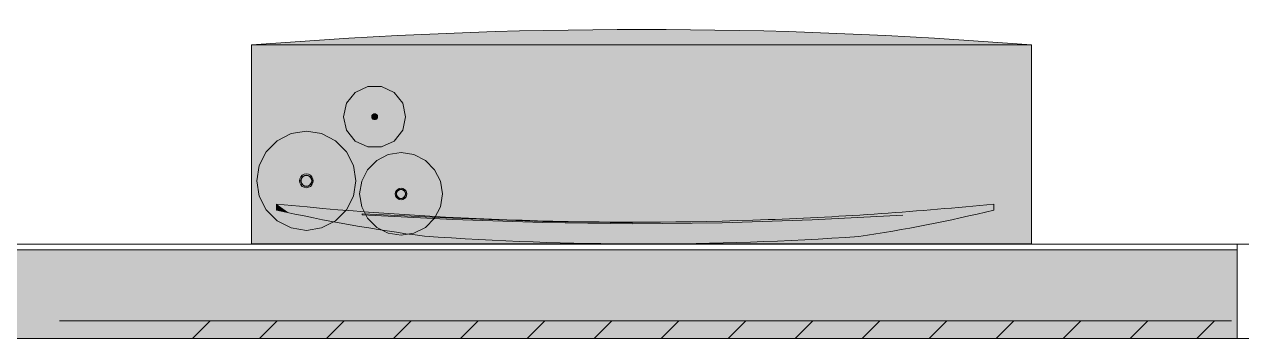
# Model space of a CAD drawing. Header units: inches. Extents: x 99 to 12024, y -5408 to 2559.
# Drawn here: x 9166.7 to 9269.5, y -4783 to -4756.4 of the extents above; entities that cross this region are included whole.
import ezdxf

# ---------------------------------------------------------------- set-up
doc = ezdxf.new("R2010")
doc.units = ezdxf.units.IN
doc.header["$LTSCALE"] = 96
doc.header["$MEASUREMENT"] = 0
doc.layers.add('Furniture_ Interior', color=7, linetype='Continuous', lineweight=25, true_color=0x8080c0)
doc.layers.add('Hatch', color=7, linetype='Continuous', lineweight=0, true_color=0x919191)
doc.layers.add('Walls_  Normal', color=6, linetype='Continuous', lineweight=13)
doc.layers.add('Windows', color=5, linetype='Continuous', lineweight=5)

# ---------------------------------------------------------------- blocks, each defined once
blk = doc.blocks.new('Tables_Side Tables_Storage Table (short)')
at = {"layer": 'Furniture_ Interior', "color": 163, "lineweight": 0, "true_color": 0x8080c0, "transparency": 33554687}
blk.add_line((-20, 1.311), (20, 1.311), dxfattribs=at)
blk.add_lwpolyline([(20, 18.127), (20, 1.311, -0.065543), (-20, 1.311), (-20, 18.127)], format="xyb", close=True, dxfattribs=at)
at = {"layer": 'Furniture_ Interior', "color": 7, "lineweight": 0, "true_color": 0xffffff, "transparency": 33554687}
for points in [[(-20, 18.127), (20, 18.127), (-20, 18.127), (-0.316, 0)], [(-20, 18.127), (-0.316, 0), (-20, 18.127), (-2.337, 0.018)], [(-2.337, 0.018), (-4.359, 0.062), (-2.337, 0.018), (-20, 18.127)], [(-20, 18.127), (-4.359, 0.062), (-20, 18.127), (-6.379, 0.133)], [(-6.379, 0.133), (-8.398, 0.23), (-6.379, 0.133), (-20, 18.127)], [(-20, 18.127), (-8.398, 0.23), (-20, 18.127), (-10.416, 0.354)], [(-10.416, 0.354), (-12.432, 0.505), (-10.416, 0.354), (-20, 18.127)], [(-20, 18.127), (-12.432, 0.505), (-20, 18.127), (-14.446, 0.683)], [(-14.446, 0.683), (-16.458, 0.886), (-14.446, 0.683), (-20, 18.127)], [(-20, 18.127), (-16.458, 0.886), (-20, 18.127), (-20, 1.311)], [(20, 18.127), (1.706, 0.009), (20, 18.127), (-0.316, 0)], [(3.727, 0.045), (1.706, 0.009), (3.727, 0.045), (20, 18.127)], [(20, 18.127), (5.748, 0.108), (20, 18.127), (3.727, 0.045)], [(7.768, 0.197), (5.748, 0.108), (7.768, 0.197), (20, 18.127)], [(20, 18.127), (9.786, 0.313), (20, 18.127), (7.768, 0.197)], [(11.803, 0.455), (9.786, 0.313), (11.803, 0.455), (20, 18.127)], [(20, 18.127), (13.817, 0.624), (20, 18.127), (11.803, 0.455)], [(15.829, 0.82), (13.817, 0.624), (15.829, 0.82), (20, 18.127)], [(20, 18.127), (17.839, 1.042), (20, 18.127), (15.829, 0.82)], [(20, 1.311), (17.839, 1.042), (20, 1.311), (20, 18.127)]]:
    blk.add_solid(points, dxfattribs=at)
blk = doc.blocks.new('Interior Accessories_Vases & Pots_Orb Vase')
at = {"layer": 'Furniture_ Interior', "color": 163, "lineweight": 0, "true_color": 0x8080c0, "transparency": 33554687}
for points in [[(-3.98, 2.89), (-4.19, 4.19), (-3.98, 5.48), (-3.39, 6.65), (-2.46, 7.58), (-1.29, 8.17), (0, 8.38), (1.29, 8.17), (2.46, 7.58), (3.39, 6.65), (3.98, 5.48), (4.19, 4.19), (3.98, 2.89), (3.39, 1.73), (2.46, 0.8), (1.29, 0.2), (0, 0), (-1.29, 0.2), (-2.46, 0.8), (-3.39, 1.73)], [(-0.55, 4.01), (-0.58, 4.19), (-0.55, 4.37), (-0.47, 4.53), (-0.34, 4.66), (-0.18, 4.74), (0, 4.77), (0.18, 4.74), (0.34, 4.66), (0.47, 4.53), (0.55, 4.37), (0.58, 4.19), (0.55, 4.01), (0.47, 3.84), (0.34, 3.72), (0.18, 3.63), (0, 3.6), (-0.18, 3.63), (-0.34, 3.72), (-0.47, 3.84)], [(-0.45, 4.04), (-0.48, 4.19), (-0.45, 4.33), (-0.39, 4.47), (-0.28, 4.57), (-0.15, 4.64), (0, 4.66), (0.15, 4.64), (0.28, 4.57), (0.39, 4.47), (0.45, 4.33), (0.48, 4.19), (0.45, 4.04), (0.39, 3.91), (0.28, 3.8), (0.15, 3.73), (0, 3.71), (-0.15, 3.73), (-0.28, 3.8), (-0.39, 3.91)], [(-0.36, 3.92), (-0.43, 4.05), (-0.45, 4.19), (-0.43, 4.33), (-0.36, 4.45), (-0.26, 4.55), (-0.14, 4.61), (0, 4.64), (0.14, 4.61), (0.26, 4.55), (0.36, 4.45), (0.43, 4.33), (0.45, 4.19), (0.43, 4.05), (0.36, 3.92), (0.26, 3.82), (0.14, 3.76), (0, 3.74), (-0.14, 3.76), (-0.26, 3.82)]]:
    blk.add_lwpolyline(points, close=True, dxfattribs=at)
at = {"layer": 'Furniture_ Interior', "color": 7, "lineweight": 0, "true_color": 0xffffff, "transparency": 33554687}
for points in [[(-1.29, 8.17), (0, 8.38), (-1.29, 8.17), (-2.46, 7.58)], [(0, 8.38), (2.46, 7.58), (0, 8.38), (-2.46, 0.8)], [(0, 8.38), (-2.46, 0.8), (0, 8.38), (-2.46, 7.58)], [(1.29, 8.17), (2.46, 7.58), (1.29, 8.17), (0, 8.38)], [(-3.39, 6.65), (-2.46, 7.58), (-3.39, 6.65), (-2.46, 0.8)], [(2.46, 7.58), (4.19, 4.19), (2.46, 7.58), (-2.46, 0.8)], [(3.39, 6.65), (3.98, 5.48), (3.39, 6.65), (2.46, 7.58)], [(2.46, 7.58), (3.98, 5.48), (2.46, 7.58), (4.19, 4.19)], [(-3.39, 1.73), (-3.98, 5.48), (-3.39, 1.73), (-3.39, 6.65)], [(-3.39, 1.73), (-3.39, 6.65), (-3.39, 1.73), (-2.46, 0.8)], [(-4.19, 4.19), (-3.98, 5.48), (-4.19, 4.19), (-3.39, 1.73)], [(-3.39, 1.73), (-3.98, 2.89), (-3.39, 1.73), (-4.19, 4.19)], [(4.19, 4.19), (1.29, 0.2), (4.19, 4.19), (-2.46, 0.8)], [(3.98, 2.89), (1.29, 0.2), (3.98, 2.89), (4.19, 4.19)], [(2.46, 0.8), (1.29, 0.2), (2.46, 0.8), (3.98, 2.89)], [(3.39, 1.73), (2.46, 0.8), (3.39, 1.73), (3.98, 2.89)], [(-1.29, 0.2), (-2.46, 0.8), (-1.29, 0.2), (1.29, 0.2)], [(0, 0), (-1.29, 0.2), (0, 0), (1.29, 0.2)]]:
    blk.add_solid(points, dxfattribs=at)
blk = doc.blocks.new('Interior Accessories_Vases & Pots_Funnel Vase')
at = {"layer": 'Furniture_ Interior', "color": 163, "lineweight": 0, "true_color": 0x8080c0, "transparency": 33554687}
for points in [[(-2.37, 1.42), (-2.62, 2.56), (-2.37, 3.7), (-1.64, 4.62), (-0.58, 5.12), (0.58, 5.12), (1.64, 4.62), (2.37, 3.7), (2.62, 2.56), (2.37, 1.42), (1.64, 0.51), (0.58, 0), (-0.58, 0), (-1.64, 0.51)], [(-0.23, 2.45), (-0.25, 2.56), (-0.23, 2.67), (-0.16, 2.76), (-0.06, 2.81), (0.06, 2.81), (0.16, 2.76), (0.23, 2.67), (0.25, 2.56), (0.23, 2.45), (0.16, 2.37), (0.06, 2.32), (-0.06, 2.32), (-0.16, 2.37)]]:
    blk.add_lwpolyline(points, close=True, dxfattribs=at)
at = {"layer": 'Furniture_ Interior', "color": 7, "lineweight": 0, "true_color": 0xffffff, "transparency": 33554687}
for points in [[(-1.64, 4.62), (1.64, 4.62), (-1.64, 4.62), (-2.37, 3.7)], [(-2.37, 3.7), (1.64, 4.62), (-2.37, 3.7), (2.37, 3.7)], [(-1.64, 4.62), (-0.58, 5.12), (-1.64, 4.62), (0.58, 5.12)], [(0.58, 5.12), (1.64, 4.62), (0.58, 5.12), (-1.64, 4.62)], [(-2.37, 3.7), (2.62, 2.56), (-2.37, 3.7), (-2.62, 2.56)], [(2.37, 3.7), (2.62, 2.56), (2.37, 3.7), (-2.37, 3.7)], [(-2.62, 2.56), (2.62, 2.56), (-2.62, 2.56), (-2.37, 1.42)], [(-2.37, 1.42), (2.62, 2.56), (-2.37, 1.42), (2.37, 1.42)], [(-0.23, 2.67), (0.25, 2.56), (-0.23, 2.67), (-0.25, 2.56)], [(-0.25, 2.56), (0.25, 2.56), (-0.25, 2.56), (-0.23, 2.45)], [(-0.16, 2.76), (0.16, 2.76), (-0.16, 2.76), (-0.23, 2.67)], [(-0.23, 2.67), (0.16, 2.76), (-0.23, 2.67), (0.23, 2.67)], [(0.23, 2.67), (0.25, 2.56), (0.23, 2.67), (-0.23, 2.67)], [(-0.23, 2.45), (0.25, 2.56), (-0.23, 2.45), (0.23, 2.45)], [(0.23, 2.45), (0.16, 2.37), (0.23, 2.45), (-0.23, 2.45)], [(-0.23, 2.45), (0.16, 2.37), (-0.23, 2.45), (-0.16, 2.37)], [(-0.06, 2.81), (0.16, 2.76), (-0.06, 2.81), (-0.16, 2.76)], [(0.16, 2.37), (-0.06, 2.32), (0.16, 2.37), (-0.16, 2.37)], [(0.06, 2.81), (0.16, 2.76), (0.06, 2.81), (-0.06, 2.81)], [(0.06, 2.32), (-0.06, 2.32), (0.06, 2.32), (0.16, 2.37)], [(-1.64, 0.51), (-2.37, 1.42), (-1.64, 0.51), (2.37, 1.42)], [(2.37, 1.42), (1.64, 0.51), (2.37, 1.42), (-1.64, 0.51)], [(-1.64, 0.51), (1.64, 0.51), (-1.64, 0.51), (0.58, 0)], [(-1.64, 0.51), (0.58, 0), (-1.64, 0.51), (-0.58, 0)]]:
    blk.add_solid(points, dxfattribs=at)
blk = doc.blocks.new('Home Entertainment_Televisions_Plasma HDTV (wall mounted)')
at = {"layer": 'Furniture_ Interior', "color": 163, "lineweight": 0, "true_color": 0x8080c0, "transparency": 33554687}
blk.add_lwpolyline([(-35.6, 0.51, -0.019565), (-20.92, 2.72, -0.029697), (22.21, 2.75, -0.019894), (35.6, 0.51), (35.6, 0, 0.013535), (13.2, 1.32, 0.029462), (-35.6, 0)], format="xyb", close=True, dxfattribs=at)
at = {"layer": 'Furniture_ Interior', "lineweight": 0, "transparency": 33554687}
for points in [[(-27.09, 0.82), (-27.09, 0.91), (-18.1, 1.3), (-9.16, 1.57), (-0.26, 1.68), (8.63, 1.59), (17.58, 1.33), (26.57, 0.95)], [(-0.26, 1.59), (-9.16, 1.48), (-18.1, 1.2), (-27.04, 0.82)]]:
    blk.add_lwpolyline(points, dxfattribs=at)
at = {"layer": 'Furniture_ Interior', "color": 7, "lineweight": 0, "true_color": 0xffffff, "transparency": 33554687}
for points in [[(-15.3, 3.02), (-11.39, 3.17), (-15.3, 3.02), (-14.05, 1.29)], [(-11.39, 3.17), (-10.13, 1.41), (-11.39, 3.17), (-14.05, 1.29)], [(-7.47, 3.28), (-10.13, 1.41), (-7.47, 3.28), (-11.39, 3.17)], [(-6.22, 1.48), (-10.13, 1.41), (-6.22, 1.48), (-7.47, 3.28)], [(-3.56, 3.35), (-6.22, 1.48), (-3.56, 3.35), (-7.47, 3.28)], [(-2.31, 1.52), (-6.22, 1.48), (-2.31, 1.52), (-3.56, 3.35)], [(-3.56, 3.35), (0.35, 3.38), (-3.56, 3.35), (-2.31, 1.52)], [(0.35, 3.38), (1.61, 1.53), (0.35, 3.38), (-2.31, 1.52)], [(0.35, 3.38), (4.27, 3.36), (0.35, 3.38), (1.61, 1.53)], [(4.27, 3.36), (5.52, 1.49), (4.27, 3.36), (1.61, 1.53)], [(8.18, 3.3), (5.52, 1.49), (8.18, 3.3), (4.27, 3.36)], [(13.2, 1.32), (5.52, 1.49), (13.2, 1.32), (8.18, 3.3)], [(12.09, 3.2), (13.2, 1.32), (12.09, 3.2), (8.18, 3.3)], [(22.21, 2.75), (17.25, 1.17), (22.21, 2.75), (12.09, 3.2)], [(17.25, 1.17), (13.2, 1.32), (17.25, 1.17), (12.09, 3.2)], [(-26.66, 2), (-20.92, 2.72), (-26.66, 2), (-21.87, 0.95)], [(-19.2, 2.82), (-17.96, 1.14), (-19.2, 2.82), (-21.87, 0.95)], [(-20.92, 2.72), (-19.2, 2.82), (-20.92, 2.72), (-21.87, 0.95)], [(-15.3, 3.02), (-17.96, 1.14), (-15.3, 3.02), (-19.2, 2.82)], [(-14.05, 1.29), (-17.96, 1.14), (-14.05, 1.29), (-15.3, 3.02)], [(21.16, 0.99), (17.25, 1.17), (21.16, 0.99), (22.21, 2.75)], [(22.21, 2.75), (25.07, 0.77), (22.21, 2.75), (21.16, 0.99)], [(26.15, 2.2), (25.07, 0.77), (26.15, 2.2), (22.21, 2.75)], [(30.01, 1.58), (25.07, 0.77), (30.01, 1.58), (26.15, 2.2)], [(-30.52, 1.41), (-33.58, 0.17), (-30.52, 1.41), (-34.38, 0.74)], [(-29.68, 0.47), (-33.58, 0.17), (-29.68, 0.47), (-30.52, 1.41)], [(-26.66, 2), (-29.68, 0.47), (-26.66, 2), (-30.52, 1.41)], [(-25.77, 0.73), (-29.68, 0.47), (-25.77, 0.73), (-26.66, 2)], [(-26.66, 2), (-21.87, 0.95), (-26.66, 2), (-25.77, 0.73)], [(35.6, 0), (25.07, 0.77), (35.6, 0), (30.01, 1.58)], [(35.6, 0.51), (35.6, 0), (35.6, 0.51), (30.01, 1.58)], [(-33.58, 0.17), (-35.6, 0), (-33.58, 0.17), (-34.38, 0.74)], [(-34.38, 0.74), (-35.6, 0), (-34.38, 0.74), (-35.6, 0.51)]]:
    blk.add_solid(points, dxfattribs=at)

msp = doc.modelspace()

# ---------------------------------------------------------------- linework, layer by layer
at = {"layer": 'Hatch', "color": 1, "transparency": 33554687}
for p, q in [((9180.86, -4783), (9182.36, -4781.5)), ((9186.52, -4783), (9188.02, -4781.5)), ((9192.17, -4783), (9193.67, -4781.5)), ((9197.83, -4783), (9199.33, -4781.5)), ((9203.49, -4783), (9204.99, -4781.5)), ((9209.14, -4783), (9210.64, -4781.5)), ((9214.8, -4783), (9216.3, -4781.5)), ((9220.46, -4783), (9221.96, -4781.5)), ((9226.11, -4783), (9227.61, -4781.5)), ((9231.77, -4783), (9233.27, -4781.5)), ((9237.43, -4783), (9238.93, -4781.5)), ((9243.08, -4783), (9244.58, -4781.5)), ((9248.74, -4783), (9250.24, -4781.5)), ((9254.4, -4783), (9255.9, -4781.5)), ((9260.06, -4783), (9261.56, -4781.5)), ((9265.71, -4783), (9267.21, -4781.5))]:
    msp.add_line(p, q, dxfattribs=at)
at = {"layer": 'Walls_  Normal', "transparency": 33554687}
for p, q in [((9269.12, -4775), (9125.12, -4775)), ((9269.12, -4775.5), (9125.12, -4775.5)), ((9269.12, -4783), (9269.12, -4775)), ((9269.12, -4781.5), (9269.12, -4775.5)), ((9268.62, -4781.5), (9169.62, -4781.5)), ((9269.12, -4783), (9125.12, -4783))]:
    msp.add_line(p, q, dxfattribs=at)
at = {"layer": 'Walls_  Normal', "color": 252, "true_color": 0x949494, "transparency": 33554687}
for points in [[(9269.12, -4781.5), (9125.12, -4781.5), (9269.12, -4775.5), (9125.12, -4775.5)], [(9269.12, -4783), (9125.12, -4783), (9269.12, -4781.5), (9125.12, -4781.5)]]:
    msp.add_solid(points, dxfattribs=at)
at = {"layer": 'Windows', "transparency": 33554687}
for p, q in [((9305.12, -4775), (9269.12, -4775)), ((9269.12, -4775), (9269.87, -4775)), ((9269.12, -4783), (9269.12, -4775)), ((9305.12, -4783), (9269.12, -4783)), ((9269.12, -4783), (9269.87, -4783))]:
    msp.add_line(p, q, dxfattribs=at)

# ---------------------------------------------------------------- block references
at = {"layer": 'Furniture_ Interior', "transparency": 33554687, "rotation": 180}
for name, p, xscale in [('Tables_Side Tables_Storage Table (short)', (9218.8, -4756.87), -1.647425889968872), ('Interior Accessories_Vases & Pots_Funnel Vase', (9196.25, -4761.68), -1), ('Interior Accessories_Vases & Pots_Orb Vase', (9190.48, -4765.47), -1), ('Home Entertainment_Televisions_Plasma HDTV (wall mounted)', (9218.26, -4771.62), -0.8510638475418091)]:
    msp.add_blockref(name, p, dxfattribs=dict(at, xscale=xscale))
at = {"layer": 'Furniture_ Interior', "transparency": 33554687, "xscale": -0.8358209133148193, "yscale": 0.8337308168411255, "rotation": 180}
msp.add_blockref('Interior Accessories_Vases & Pots_Orb Vase', (9198.48, -4767.28), dxfattribs=at)

doc.saveas('drawing.dxf')
